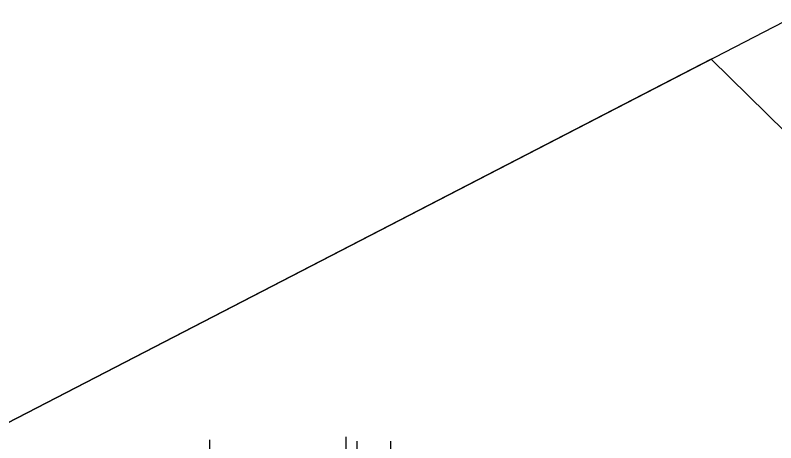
# Model space of a CAD drawing. Header units: metres. Extents: x 368 to 3789, y -155 to 1148.
# Drawn here: x 2196.92 to 2216.25, y 567.97 to 578.84 of the extents above; entities that cross this region are included whole.
import ezdxf

# ---------------------------------------------------------------- set-up
doc = ezdxf.new("R2010")
doc.units = ezdxf.units.M

# ---------------------------------------------------------------- blocks, each defined once
blk = doc.blocks.new('A$C2AD949A6')
at = {"color": 62}
for p, q in [((1233.1, 6436.9), (1233.1, 6329.5)), ((2168.5, 6458.6), (2168.5, 6351.2)), ((2245.3, 6427.9), (2245.3, 6320.5)), ((2475.5, 6427.9), (2475.5, 6320.5))]:
    blk.add_line(p, q, dxfattribs=at)

msp = doc.modelspace()

# ---------------------------------------------------------------- linework, layer by layer
msp.add_line((2164.655, 551.903), (2268.077, 605.363))
msp.add_polyline3d([(2234.912, 557.791, 422.828), (2223.641, 505.152, 845.657), (2234.912, 557.791, 351.058), (2214.612, 577.727, 0), (2164.655, 551.903, 0)])

# ---------------------------------------------------------------- block references
at = {"xscale": 0.003705271218115832, "yscale": 0.003705271218115832, "zscale": 0.003705271218115832}
msp.add_blockref('A$C2AD949A6', (2197.285, 544.197), dxfattribs=at)

doc.saveas('drawing.dxf')
